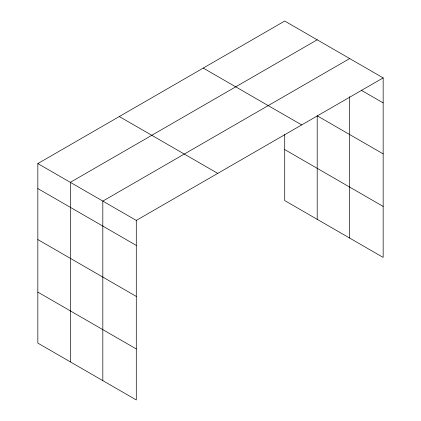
<?xml version="1.0" encoding="UTF-8"?>
<svg xmlns="http://www.w3.org/2000/svg" width="421" height="421" viewBox="0 0 421 421"><rect width="100%" height="100%" fill="white"/><g stroke="black" fill="none" stroke-linecap="round" stroke-linejoin="round"><path stroke-width="0.63" d="M37.837 163.58L136.288 220.42L136.288 399.95L37.837 343.11L37.837 163.58L284.712 21.05L383.163 77.89L383.163 257.42L284.712 200.58L284.712 134.478M317.197 39.806L70.328 182.335L70.328 361.865M349.688 58.566L102.819 201.096L102.819 380.626M136.288 220.42L383.163 77.89M361.602 90.441L383.163 102.887M383.163 153.881L317.197 115.801L317.197 219.336M203.243 68.086L301.694 124.926M284.712 149.581L383.163 206.422M119.306 116.543L217.757 173.384M37.837 188.576L136.288 245.417M37.837 239.57L136.288 296.41M37.837 292.111L136.288 348.956M349.688 96.635L349.688 238.097"/></g></svg>
